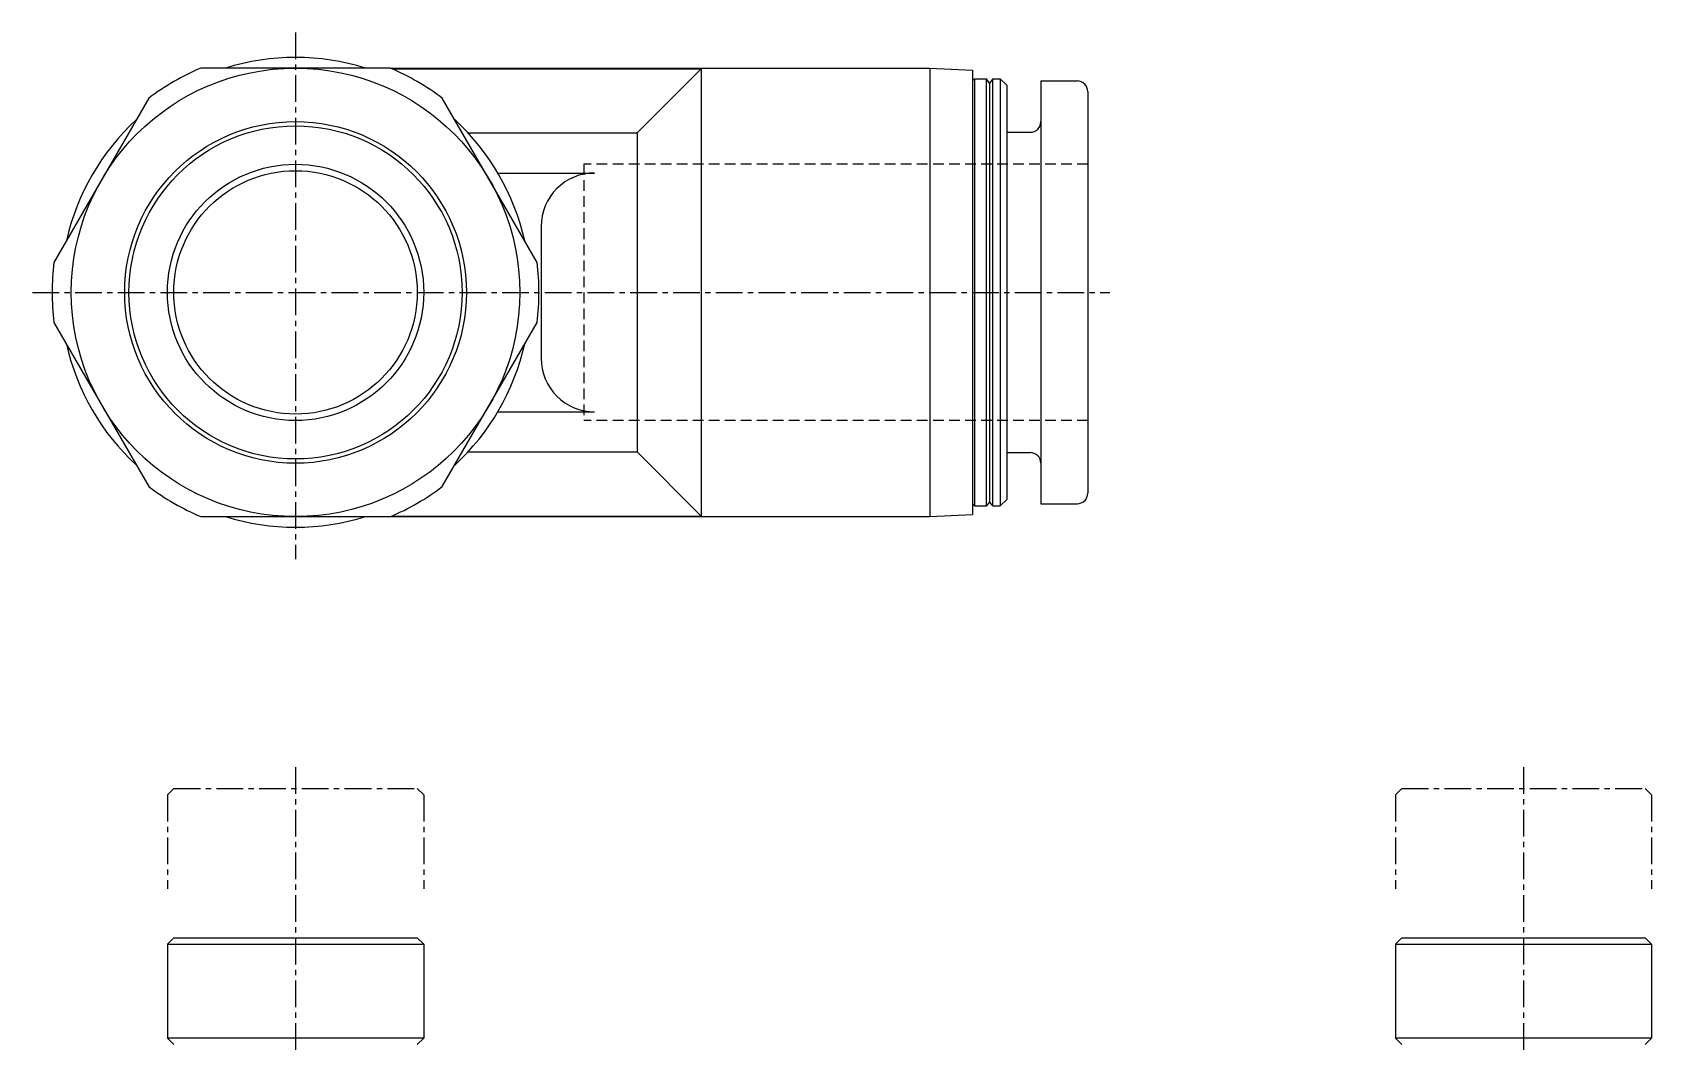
# Model space of a CAD drawing. Extents: x 7 to 113, y -17 to 91.
# Drawn here: x 30.2 to 106, y 43.3 to 90.7 of the extents above; entities that cross this region are included whole.
import ezdxf

# ---------------------------------------------------------------- set-up
doc = ezdxf.new("R2010")
doc.units = 0
doc.linetypes.add('CENTER', pattern=[2, 1.25, -0.25, 0.25, -0.25])
doc.linetypes.add('DASHED', pattern=[0.75, 0.5, -0.25])
doc.layers.get('0').update_dxf_attribs({"linetype": 'CONTINUOUS'})
doc.layers.add('CENTER', color=1, linetype='CENTER')

msp = doc.modelspace()

# ---------------------------------------------------------------- linework, layer by layer
at = {"color": 7, "linetype": 'CONTINUOUS'}
for p, q in [((46.921, 89.037), (38.041, 89.037)), ((46.921, 89.037), (72.181, 89.037)), ((46.984, 89.01), (61.481, 89.01)), ((58.481, 86.01), (61.481, 89.01)), ((61.481, 89.01), (61.481, 68.064)), ((72.181, 89.037), (74.181, 88.937)), ((72.181, 89.037), (72.181, 68.037)), ((74.181, 88.937), (74.181, 68.137)), ((74.281, 88.537), (74.181, 88.437)), ((74.281, 88.537), (74.831, 88.537)), ((74.281, 88.537), (74.281, 68.537)), ((74.981, 88.337), (74.831, 88.537)), ((74.831, 68.537), (74.831, 88.537)), ((75.131, 88.537), (74.981, 88.337)), ((74.981, 88.337), (74.981, 68.737)), ((75.131, 88.537), (75.481, 88.537)), ((75.131, 68.537), (75.131, 88.537)), ((75.781, 88.237), (75.481, 88.537)), ((75.481, 88.537), (75.481, 68.537)), ((75.781, 88.237), (75.781, 68.837)), ((77.381, 88.437), (77.381, 68.637)), ((77.381, 88.437), (79.081, 88.437)), ((35.608, 87.632), (31.168, 79.942)), ((53.794, 79.942), (49.354, 87.632)), ((79.581, 87.937), (79.581, 69.137)), ((50.553, 86.01), (58.481, 86.01)), ((58.481, 86.037), (58.481, 71.064)), ((75.781, 86.037), (76.881, 86.037)), ((51.955, 84.127), (56.481, 84.127)), ((53.981, 81.627), (53.981, 75.447)), ((31.168, 77.132), (35.608, 69.442)), ((49.354, 69.442), (53.794, 77.132)), ((51.955, 72.947), (56.481, 72.947)), ((50.553, 71.064), (58.481, 71.064)), ((58.481, 71.064), (61.481, 68.064)), ((75.781, 71.037), (76.881, 71.037)), ((74.281, 68.537), (74.181, 68.637)), ((74.281, 68.537), (74.831, 68.537)), ((74.981, 68.737), (74.831, 68.537)), ((75.131, 68.537), (74.981, 68.737)), ((75.131, 68.537), (75.481, 68.537)), ((75.781, 68.837), (75.481, 68.537)), ((77.381, 68.637), (79.081, 68.637)), ((38.041, 68.037), (46.921, 68.037)), ((46.921, 68.037), (72.181, 68.037)), ((46.984, 68.064), (61.481, 68.064)), ((72.181, 68.037), (74.181, 68.137)), ((36.481, 48.012), (36.781, 48.312)), ((36.481, 48.012), (36.481, 43.612)), ((36.481, 48.012), (48.481, 48.012)), ((36.781, 48.312), (48.181, 48.312)), ((48.481, 48.012), (48.181, 48.312)), ((48.481, 48.012), (48.481, 43.612)), ((93.981, 48.012), (94.281, 48.312)), ((93.981, 48.012), (105.981, 48.012)), ((93.981, 48.012), (93.981, 43.612)), ((94.281, 48.312), (105.681, 48.312)), ((105.981, 48.012), (105.681, 48.312)), ((105.981, 48.012), (105.981, 43.612)), ((48.481, 43.612), (36.481, 43.612)), ((36.781, 43.312), (36.481, 43.612)), ((48.181, 43.312), (48.481, 43.612)), ((94.281, 43.312), (93.981, 43.612)), ((105.981, 43.612), (93.981, 43.612)), ((105.681, 43.312), (105.981, 43.612))]:
    msp.add_line(p, q, dxfattribs=at)
at = {"color": 3, "linetype": 'DASHED'}
for p, q in [((55.981, 84.537), (55.981, 72.537)), ((79.581, 84.537), (55.981, 84.537)), ((79.581, 72.537), (55.981, 72.537))]:
    msp.add_line(p, q, dxfattribs=at)
at = {"color": 7, "linetype": 'CONTINUOUS'}
for radius in [10.5, 8, 7.8, 6, 5.7]:
    msp.add_circle((42.481, 78.537), radius, dxfattribs=at)
for centre, radius, start, end in [((42.481, 78.537), 11, 72.65856, 107.34144), ((42.481, 78.537), 11.4, 112.91954, 127.08046), ((42.481, 78.537), 11.4, 52.91954, 67.08046), ((79.081, 87.937), 0.5, 0, 90), ((42.481, 78.537), 11, 132.65856, 167.34144), ((42.481, 78.537), 11, 12.65856, 47.34144), ((76.881, 86.537), 0.5, 270, 0), ((56.481, 81.627), 2.5, 90, 180.00001), ((42.481, 78.537), 11.4, 172.91954, 187.08046), ((42.481, 78.537), 11.4, 352.91954, 7.08046), ((42.481, 78.537), 11, 192.65856, 227.34144), ((42.481, 78.537), 11, 312.65856, 347.34144), ((56.481, 75.447), 2.5, 179.99999, 270), ((76.881, 70.537), 0.5, 0, 90), ((42.481, 78.537), 11.4, 232.91954, 247.08046), ((42.481, 78.537), 11.4, 292.91954, 307.08046), ((79.081, 69.137), 0.5, 270, 0), ((42.481, 78.537), 11, 252.65856, 287.34144)]:
    msp.add_arc(centre, radius, start, end, dxfattribs=at)
at = {"layer": 'CENTER', "color": 1, "linetype": 'CENTER'}
for p, q in [((42.481, 90.713), (42.481, 66.048)), ((30.158, 78.537), (80.618, 78.537)), ((42.481, 56.312), (42.481, 0.919)), ((99.981, 56.312), (99.981, 0.919)), ((36.481, 55.012), (36.781, 55.312)), ((36.481, 55.012), (36.481, 50.612)), ((36.781, 55.312), (48.181, 55.312)), ((48.481, 55.012), (48.181, 55.312)), ((48.481, 55.012), (48.481, 50.612)), ((93.981, 55.012), (94.281, 55.312)), ((93.981, 55.012), (93.981, 50.612)), ((94.281, 55.312), (105.681, 55.312)), ((105.981, 55.012), (105.681, 55.312)), ((105.981, 55.012), (105.981, 50.612))]:
    msp.add_line(p, q, dxfattribs=at)

doc.saveas('drawing.dxf')
